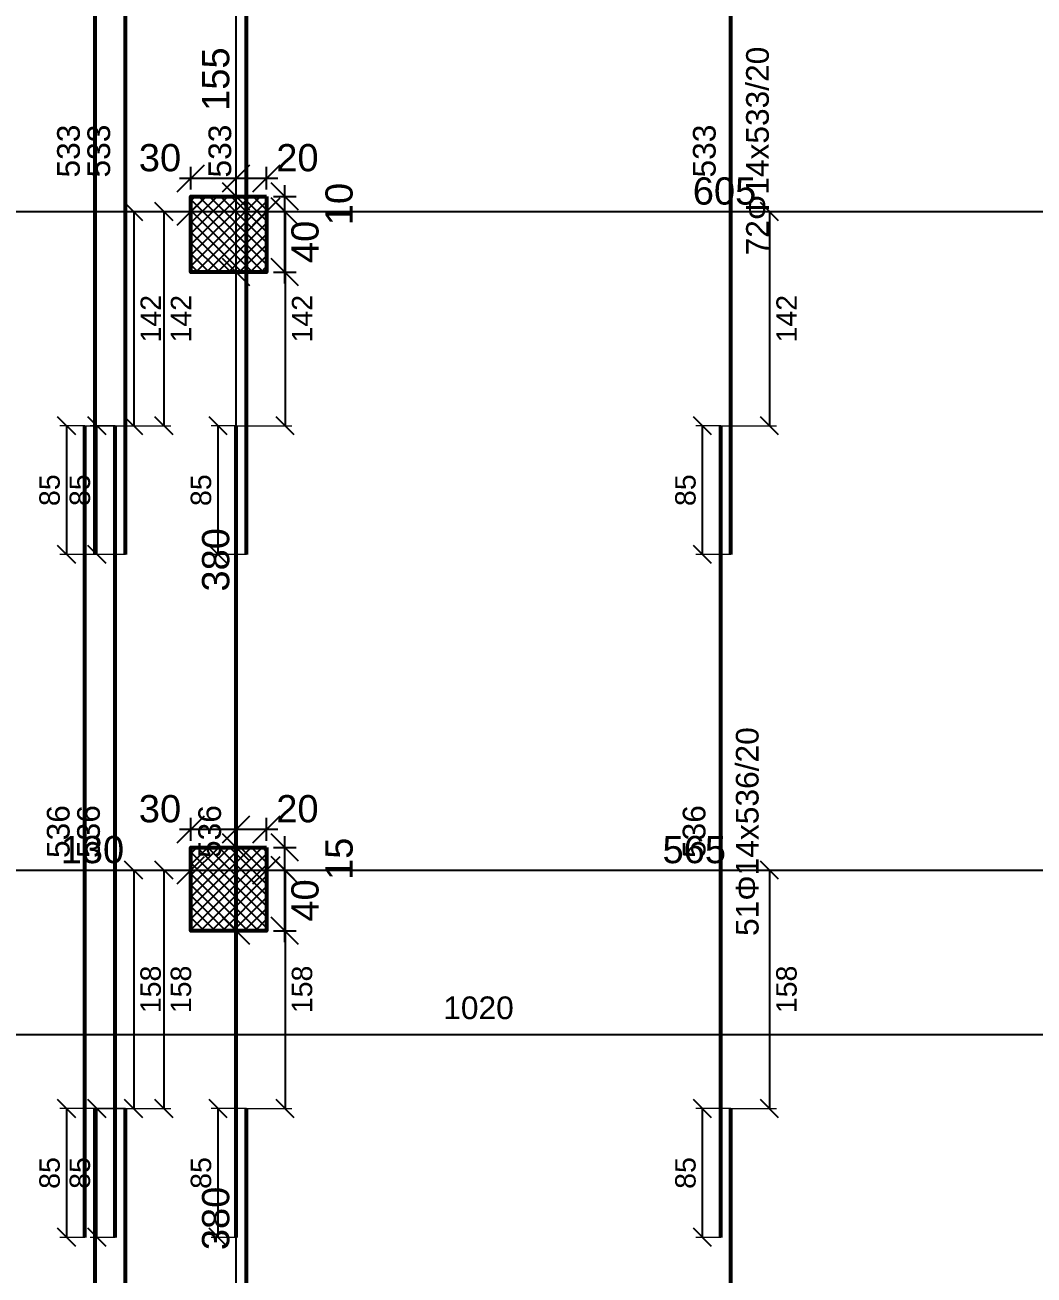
# Model space of a CAD drawing. Header units: millimetres. Extents: x -404 to 6018, y -5139 to 7890.
# Drawn here: x 4685 to 5352, y -2897 to -2072 of the extents above; entities that cross this region are included whole.
import ezdxf
from ezdxf.enums import TextEntityAlignment as Align

# ---------------------------------------------------------------- set-up
doc = ezdxf.new("R2010")
doc.units = ezdxf.units.MM
doc.linetypes.add('ZWCAD_ISO04W100', pattern=[30.5, 24, -3, 0.5, -3])
doc.layers.add('AXIS LINES', color=255, linetype='ZWCAD_ISO04W100', lineweight=13)
doc.layers.add('COLUMN', color=140, linetype='Continuous', lineweight=53)
for name, color, linetype in [('FW_COLUMN_HATCH', 8, 'Continuous'), ('FW_DIM', 7, 'Continuous'), ('REB_TOP_MESH_Y', 5, 'Continuous'), ('REB_TOP_MESH_Y_AXDIM', 5, 'Continuous'), ('REB_TOP_MESH_Y_LAP', 5, 'Continuous'), ('REB_TOP_MESH_Y_RANGE', 5, 'Continuous'), ('REB_TOP_MESH_Y_TEXT', 5, 'Continuous')]:
    doc.layers.add(name, color=color, linetype=linetype)
doc.styles.add('REBAR_TXT', font='arial.ttf')
doc.styles.get("Standard").update_dxf_attribs({"font": 'arial.ttf'})
doc.dimstyles.new('FW_DIM', dxfattribs={"dimtxt": 18, "dimasz": 9, "dimexe": 7.5, "dimexo": 4.5, "dimgap": 4.5, "dimtad": 1, "dimdec": 0, "dimtxsty": 'Standard', "dimtsz": 9, "dimcen": 2.5, "dimdle": 7.5, "dimclrd": 256, "dimclre": 256, "dimclrt": 7, "dimazin": 3, "dimtfac": 1, "dimtmove": 2, "dimatfit": 3})
doc.dimstyles.new('REBAR LAP', dxfattribs={"dimtxt": 13.5, "dimasz": 2.5, "dimexe": 4.5, "dimexo": 0, "dimgap": 4.5, "dimtad": 1, "dimdec": 0, "dimtxsty": 'Standard', "dimtsz": 6, "dimcen": 2.5, "dimclrd": 6, "dimclre": 6, "dimclrt": 7, "dimazin": 3, "dimtfac": 1, "dimtmove": 2, "dimatfit": 3, "dimlwd": 25, "dimlwe": 18})
doc.dimstyles.new('REBAR M-200', dxfattribs={"dimtxt": 15, "dimasz": 15, "dimexe": 25, "dimexo": 12.5, "dimgap": 10, "dimtad": 1, "dimdec": 0, "dimtxsty": 'Standard', "dimblk": 'NONE', "dimcen": 50, "dimse1": 1, "dimse2": 1, "dimclrd": 6, "dimclre": 6, "dimclrt": 7, "dimazin": 3, "dimtfac": 1, "dimtmove": 2, "dimatfit": 3, "dimldrblk": 'NONE', "dimlwd": 53})
doc.dimstyles.new('REBAR RANGE', dxfattribs={"dimtxt": 15, "dimasz": 2.5, "dimexe": 0, "dimexo": 0, "dimgap": 10, "dimtad": 1, "dimdec": 0, "dimtxsty": 'Standard', "dimtsz": 7.5, "dimcen": 2.5, "dimse1": 1, "dimse2": 1, "dimclrd": 6, "dimclre": 6, "dimclrt": 7, "dimazin": 3, "dimtfac": 1, "dimtmove": 2, "dimatfit": 3, "dimlwd": 25})

# ---------------------------------------------------------------- blocks, each defined once
blk = doc.blocks.new('*D1510')
at = {"color": 6, "lineweight": 53}
blk.add_line((5151.74, -3278.61), (5151.74, -2787.61), dxfattribs=at)
at = {"layer": 'Defpoints'}
for p in [(5151.74, -2787.61), (5151.74, -3278.61), (5151.74, -3278.61)]:
    blk.add_point(p, dxfattribs=at)
at = {"layer": 'REB_TOP_MESH_Y', "color": 7, "insert": (5134.24, -3033.11), "char_height": 15, "attachment_point": 5, "rotation": 90}
blk.add_mtext('491', dxfattribs=at)
blk = doc.blocks.new('_NONE')
blk = doc.blocks.new('*D1511')
at = {"color": 6, "lineweight": 53}
blk.add_line((5144.99, -2872.61), (5144.99, -2336.61), dxfattribs=at)
at = {"layer": 'Defpoints'}
for p in [(5144.99, -2336.61), (5144.99, -2872.61), (5144.99, -2872.61)]:
    blk.add_point(p, dxfattribs=at)
at = {"layer": 'REB_TOP_MESH_Y', "color": 7, "insert": (5127.49, -2604.61), "char_height": 15, "attachment_point": 5, "rotation": 90}
blk.add_mtext('536', dxfattribs=at)
blk = doc.blocks.new('*D1512')
at = {"color": 6, "lineweight": 53}
blk.add_line((5151.74, -2421.61), (5151.74, -1888.61), dxfattribs=at)
at = {"layer": 'Defpoints'}
for p in [(5151.74, -1888.61), (5151.74, -2421.61), (5151.74, -2421.61)]:
    blk.add_point(p, dxfattribs=at)
at = {"layer": 'REB_TOP_MESH_Y', "color": 7, "insert": (5134.24, -2155.11), "char_height": 15, "attachment_point": 5, "rotation": 90}
blk.add_mtext('533', dxfattribs=at)
blk = doc.blocks.new('_Oblique')
at = {"color": 0, "linetype": 'ByBlock', "lineweight": -2}
blk.add_line((-0.5, -0.5), (0.5, 0.5), dxfattribs=at)
blk = doc.blocks.new('*D1520')
at = {"color": 6, "lineweight": 18}
for p, q in [((5151.74, -2787.61), (5128.49, -2787.61)), ((5144.99, -2872.61), (5128.49, -2872.61))]:
    blk.add_line(p, q, dxfattribs=at)
at = {"color": 6, "lineweight": 25}
blk.add_line((5132.99, -2872.61), (5132.99, -2787.61), dxfattribs=at)
at = {"layer": 'Defpoints'}
for p in [(5151.74, -2787.61), (5132.99, -2872.61), (5144.99, -2872.61)]:
    blk.add_point(p, dxfattribs=at)
at = {"layer": 'REB_TOP_MESH_Y_LAP', "color": 6, "xscale": 12, "yscale": 12, "rotation": 90}
for p in [(5132.99, -2787.61), (5132.99, -2872.61)]:
    blk.add_blockref('_OBLIQUE', p, dxfattribs=at)
at = {"layer": 'REB_TOP_MESH_Y_LAP', "color": 7, "insert": (5121.74, -2830.11), "char_height": 13.5, "attachment_point": 5, "rotation": 90}
blk.add_mtext('85', dxfattribs=at)
blk = doc.blocks.new('*D1521')
at = {"color": 6, "lineweight": 18}
for p, q in [((5151.74, -2630.11), (5181.74, -2630.11)), ((5151.74, -2787.61), (5181.74, -2787.61))]:
    blk.add_line(p, q, dxfattribs=at)
at = {"color": 6, "lineweight": 25}
blk.add_line((5177.24, -2630.11), (5177.24, -2787.61), dxfattribs=at)
at = {"layer": 'Defpoints'}
for p in [(5151.74, -2630.11), (5177.24, -2630.11), (5151.74, -2787.61)]:
    blk.add_point(p, dxfattribs=at)
at = {"layer": 'REB_TOP_MESH_Y_AXDIM', "color": 6, "xscale": 12, "yscale": 12, "rotation": 90}
for p in [(5177.24, -2630.11), (5177.24, -2787.61)]:
    blk.add_blockref('_OBLIQUE', p, dxfattribs=at)
at = {"layer": 'REB_TOP_MESH_Y_AXDIM', "color": 7, "insert": (5188.49, -2708.86), "char_height": 13.5, "attachment_point": 5, "rotation": 90}
blk.add_mtext('158', dxfattribs=at)
blk = doc.blocks.new('*D1522')
at = {"color": 6, "lineweight": 18}
for p, q in [((5144.99, -2336.61), (5128.49, -2336.61)), ((5151.74, -2421.61), (5128.49, -2421.61))]:
    blk.add_line(p, q, dxfattribs=at)
at = {"color": 6, "lineweight": 25}
blk.add_line((5132.99, -2421.61), (5132.99, -2336.61), dxfattribs=at)
at = {"layer": 'Defpoints'}
for p in [(5144.99, -2336.61), (5132.99, -2421.61), (5151.74, -2421.61)]:
    blk.add_point(p, dxfattribs=at)
at = {"layer": 'REB_TOP_MESH_Y_LAP', "color": 6, "xscale": 12, "yscale": 12, "rotation": 90}
for p in [(5132.99, -2336.61), (5132.99, -2421.61)]:
    blk.add_blockref('_OBLIQUE', p, dxfattribs=at)
at = {"layer": 'REB_TOP_MESH_Y_LAP', "color": 7, "insert": (5121.74, -2379.11), "char_height": 13.5, "attachment_point": 5, "rotation": 90}
blk.add_mtext('85', dxfattribs=at)
blk = doc.blocks.new('*D1523')
at = {"color": 6, "lineweight": 18}
for p, q in [((5144.99, -2195.11), (5181.74, -2195.11)), ((5144.99, -2336.61), (5181.74, -2336.61))]:
    blk.add_line(p, q, dxfattribs=at)
at = {"color": 6, "lineweight": 25}
blk.add_line((5177.24, -2195.11), (5177.24, -2336.61), dxfattribs=at)
at = {"layer": 'Defpoints'}
for p in [(5144.99, -2195.11), (5177.24, -2195.11), (5144.99, -2336.61)]:
    blk.add_point(p, dxfattribs=at)
at = {"layer": 'REB_TOP_MESH_Y_AXDIM', "color": 6, "xscale": 12, "yscale": 12, "rotation": 90}
for p in [(5177.24, -2195.11), (5177.24, -2336.61)]:
    blk.add_blockref('_OBLIQUE', p, dxfattribs=at)
at = {"layer": 'REB_TOP_MESH_Y_AXDIM', "color": 7, "insert": (5188.49, -2265.86), "char_height": 13.5, "attachment_point": 5, "rotation": 90}
blk.add_mtext('142', dxfattribs=at)
blk = doc.blocks.new('*D1536')
at = {"color": 6, "lineweight": 53}
blk.add_line((4831.74, -3278.61), (4831.74, -2787.61), dxfattribs=at)
at = {"layer": 'Defpoints'}
for p in [(4831.74, -2787.61), (4831.74, -3278.61), (4831.74, -3278.61)]:
    blk.add_point(p, dxfattribs=at)
at = {"layer": 'REB_TOP_MESH_Y', "color": 7, "insert": (4814.24, -3033.11), "char_height": 15, "attachment_point": 5, "rotation": 90}
blk.add_mtext('491', dxfattribs=at)
blk = doc.blocks.new('*D1537')
at = {"color": 6, "lineweight": 53}
blk.add_line((4824.99, -2872.61), (4824.99, -2336.61), dxfattribs=at)
at = {"layer": 'Defpoints'}
for p in [(4824.99, -2336.61), (4824.99, -2872.61), (4824.99, -2872.61)]:
    blk.add_point(p, dxfattribs=at)
at = {"layer": 'REB_TOP_MESH_Y', "color": 7, "insert": (4807.49, -2604.61), "char_height": 15, "attachment_point": 5, "rotation": 90}
blk.add_mtext('536', dxfattribs=at)
blk = doc.blocks.new('*D1538')
at = {"color": 6, "lineweight": 53}
blk.add_line((4831.74, -2421.61), (4831.74, -1888.61), dxfattribs=at)
at = {"layer": 'Defpoints'}
for p in [(4831.74, -1888.61), (4831.74, -2421.61), (4831.74, -2421.61)]:
    blk.add_point(p, dxfattribs=at)
at = {"layer": 'REB_TOP_MESH_Y', "color": 7, "insert": (4814.24, -2155.11), "char_height": 15, "attachment_point": 5, "rotation": 90}
blk.add_mtext('533', dxfattribs=at)
blk = doc.blocks.new('*D1546')
at = {"color": 6, "lineweight": 18}
for p, q in [((4831.74, -2787.61), (4808.49, -2787.61)), ((4824.99, -2872.61), (4808.49, -2872.61))]:
    blk.add_line(p, q, dxfattribs=at)
at = {"color": 6, "lineweight": 25}
blk.add_line((4812.99, -2872.61), (4812.99, -2787.61), dxfattribs=at)
at = {"layer": 'Defpoints'}
for p in [(4831.74, -2787.61), (4812.99, -2872.61), (4824.99, -2872.61)]:
    blk.add_point(p, dxfattribs=at)
at = {"layer": 'REB_TOP_MESH_Y_LAP', "color": 6, "xscale": 12, "yscale": 12, "rotation": 90}
for p in [(4812.99, -2787.61), (4812.99, -2872.61)]:
    blk.add_blockref('_OBLIQUE', p, dxfattribs=at)
at = {"layer": 'REB_TOP_MESH_Y_LAP', "color": 7, "insert": (4801.74, -2830.11), "char_height": 13.5, "attachment_point": 5, "rotation": 90}
blk.add_mtext('85', dxfattribs=at)
blk = doc.blocks.new('*D1547')
at = {"color": 6, "lineweight": 18}
for p, q in [((4831.74, -2630.11), (4861.74, -2630.11)), ((4831.74, -2787.61), (4861.74, -2787.61))]:
    blk.add_line(p, q, dxfattribs=at)
at = {"color": 6, "lineweight": 25}
blk.add_line((4857.24, -2630.11), (4857.24, -2787.61), dxfattribs=at)
at = {"layer": 'Defpoints'}
for p in [(4831.74, -2630.11), (4857.24, -2630.11), (4831.74, -2787.61)]:
    blk.add_point(p, dxfattribs=at)
at = {"layer": 'REB_TOP_MESH_Y_AXDIM', "color": 6, "xscale": 12, "yscale": 12, "rotation": 90}
for p in [(4857.24, -2630.11), (4857.24, -2787.61)]:
    blk.add_blockref('_OBLIQUE', p, dxfattribs=at)
at = {"layer": 'REB_TOP_MESH_Y_AXDIM', "color": 7, "insert": (4868.49, -2708.86), "char_height": 13.5, "attachment_point": 5, "rotation": 90}
blk.add_mtext('158', dxfattribs=at)
blk = doc.blocks.new('*D1548')
at = {"color": 6, "lineweight": 18}
for p, q in [((4824.99, -2336.61), (4808.49, -2336.61)), ((4831.74, -2421.61), (4808.49, -2421.61))]:
    blk.add_line(p, q, dxfattribs=at)
at = {"color": 6, "lineweight": 25}
blk.add_line((4812.99, -2421.61), (4812.99, -2336.61), dxfattribs=at)
at = {"layer": 'Defpoints'}
for p in [(4824.99, -2336.61), (4812.99, -2421.61), (4831.74, -2421.61)]:
    blk.add_point(p, dxfattribs=at)
at = {"layer": 'REB_TOP_MESH_Y_LAP', "color": 6, "xscale": 12, "yscale": 12, "rotation": 90}
for p in [(4812.99, -2336.61), (4812.99, -2421.61)]:
    blk.add_blockref('_OBLIQUE', p, dxfattribs=at)
at = {"layer": 'REB_TOP_MESH_Y_LAP', "color": 7, "insert": (4801.74, -2379.11), "char_height": 13.5, "attachment_point": 5, "rotation": 90}
blk.add_mtext('85', dxfattribs=at)
blk = doc.blocks.new('*D1549')
at = {"color": 6, "lineweight": 18}
for p, q in [((4824.99, -2195.11), (4861.74, -2195.11)), ((4824.99, -2336.61), (4861.74, -2336.61))]:
    blk.add_line(p, q, dxfattribs=at)
at = {"color": 6, "lineweight": 25}
blk.add_line((4857.24, -2195.11), (4857.24, -2336.61), dxfattribs=at)
at = {"layer": 'Defpoints'}
for p in [(4824.99, -2195.11), (4857.24, -2195.11), (4824.99, -2336.61)]:
    blk.add_point(p, dxfattribs=at)
at = {"layer": 'REB_TOP_MESH_Y_AXDIM', "color": 6, "xscale": 12, "yscale": 12, "rotation": 90}
for p in [(4857.24, -2195.11), (4857.24, -2336.61)]:
    blk.add_blockref('_OBLIQUE', p, dxfattribs=at)
at = {"layer": 'REB_TOP_MESH_Y_AXDIM', "color": 7, "insert": (4868.49, -2265.86), "char_height": 13.5, "attachment_point": 5, "rotation": 90}
blk.add_mtext('142', dxfattribs=at)
blk = doc.blocks.new('*D1562')
at = {"color": 6, "lineweight": 53}
blk.add_line((4731.74, -3278.61), (4731.74, -2787.61), dxfattribs=at)
at = {"layer": 'Defpoints'}
for p in [(4731.74, -2787.61), (4731.74, -3278.61), (4731.74, -3278.61)]:
    blk.add_point(p, dxfattribs=at)
at = {"layer": 'REB_TOP_MESH_Y', "color": 7, "insert": (4714.24, -3033.11), "char_height": 15, "attachment_point": 5, "rotation": 90}
blk.add_mtext('491', dxfattribs=at)
blk = doc.blocks.new('*D1563')
at = {"color": 6, "lineweight": 53}
blk.add_line((4724.99, -2872.61), (4724.99, -2336.61), dxfattribs=at)
at = {"layer": 'Defpoints'}
for p in [(4724.99, -2336.61), (4724.99, -2872.61), (4724.99, -2872.61)]:
    blk.add_point(p, dxfattribs=at)
at = {"layer": 'REB_TOP_MESH_Y', "color": 7, "insert": (4707.49, -2604.61), "char_height": 15, "attachment_point": 5, "rotation": 90}
blk.add_mtext('536', dxfattribs=at)
blk = doc.blocks.new('*D1564')
at = {"color": 6, "lineweight": 53}
blk.add_line((4731.74, -2421.61), (4731.74, -1888.61), dxfattribs=at)
at = {"layer": 'Defpoints'}
for p in [(4731.74, -1888.61), (4731.74, -2421.61), (4731.74, -2421.61)]:
    blk.add_point(p, dxfattribs=at)
at = {"layer": 'REB_TOP_MESH_Y', "color": 7, "insert": (4714.24, -2155.11), "char_height": 15, "attachment_point": 5, "rotation": 90}
blk.add_mtext('533', dxfattribs=at)
blk = doc.blocks.new('*D1572')
at = {"color": 6, "lineweight": 18}
for p, q in [((4731.74, -2787.61), (4708.49, -2787.61)), ((4724.99, -2872.61), (4708.49, -2872.61))]:
    blk.add_line(p, q, dxfattribs=at)
at = {"color": 6, "lineweight": 25}
blk.add_line((4712.99, -2872.61), (4712.99, -2787.61), dxfattribs=at)
at = {"layer": 'Defpoints'}
for p in [(4731.74, -2787.61), (4712.99, -2872.61), (4724.99, -2872.61)]:
    blk.add_point(p, dxfattribs=at)
at = {"layer": 'REB_TOP_MESH_Y_LAP', "color": 6, "xscale": 12, "yscale": 12, "rotation": 90}
for p in [(4712.99, -2787.61), (4712.99, -2872.61)]:
    blk.add_blockref('_OBLIQUE', p, dxfattribs=at)
at = {"layer": 'REB_TOP_MESH_Y_LAP', "color": 7, "insert": (4701.74, -2830.11), "char_height": 13.5, "attachment_point": 5, "rotation": 90}
blk.add_mtext('85', dxfattribs=at)
blk = doc.blocks.new('*D1573')
at = {"color": 6, "lineweight": 18}
for p, q in [((4731.74, -2630.11), (4761.74, -2630.11)), ((4731.74, -2787.61), (4761.74, -2787.61))]:
    blk.add_line(p, q, dxfattribs=at)
at = {"color": 6, "lineweight": 25}
blk.add_line((4757.24, -2630.11), (4757.24, -2787.61), dxfattribs=at)
at = {"layer": 'Defpoints'}
for p in [(4731.74, -2630.11), (4757.24, -2630.11), (4731.74, -2787.61)]:
    blk.add_point(p, dxfattribs=at)
at = {"layer": 'REB_TOP_MESH_Y_AXDIM', "color": 6, "xscale": 12, "yscale": 12, "rotation": 90}
for p in [(4757.24, -2630.11), (4757.24, -2787.61)]:
    blk.add_blockref('_OBLIQUE', p, dxfattribs=at)
at = {"layer": 'REB_TOP_MESH_Y_AXDIM', "color": 7, "insert": (4768.49, -2708.86), "char_height": 13.5, "attachment_point": 5, "rotation": 90}
blk.add_mtext('158', dxfattribs=at)
blk = doc.blocks.new('*D1574')
at = {"color": 6, "lineweight": 18}
for p, q in [((4724.99, -2336.61), (4708.49, -2336.61)), ((4731.74, -2421.61), (4708.49, -2421.61))]:
    blk.add_line(p, q, dxfattribs=at)
at = {"color": 6, "lineweight": 25}
blk.add_line((4712.99, -2421.61), (4712.99, -2336.61), dxfattribs=at)
at = {"layer": 'Defpoints'}
for p in [(4724.99, -2336.61), (4712.99, -2421.61), (4731.74, -2421.61)]:
    blk.add_point(p, dxfattribs=at)
at = {"layer": 'REB_TOP_MESH_Y_LAP', "color": 6, "xscale": 12, "yscale": 12, "rotation": 90}
for p in [(4712.99, -2336.61), (4712.99, -2421.61)]:
    blk.add_blockref('_OBLIQUE', p, dxfattribs=at)
at = {"layer": 'REB_TOP_MESH_Y_LAP', "color": 7, "insert": (4701.74, -2379.11), "char_height": 13.5, "attachment_point": 5, "rotation": 90}
blk.add_mtext('85', dxfattribs=at)
blk = doc.blocks.new('*D1575')
at = {"color": 6, "lineweight": 18}
for p, q in [((4724.99, -2195.11), (4761.74, -2195.11)), ((4724.99, -2336.61), (4761.74, -2336.61))]:
    blk.add_line(p, q, dxfattribs=at)
at = {"color": 6, "lineweight": 25}
blk.add_line((4757.24, -2195.11), (4757.24, -2336.61), dxfattribs=at)
at = {"layer": 'Defpoints'}
for p in [(4724.99, -2195.11), (4757.24, -2195.11), (4724.99, -2336.61)]:
    blk.add_point(p, dxfattribs=at)
at = {"layer": 'REB_TOP_MESH_Y_AXDIM', "color": 6, "xscale": 12, "yscale": 12, "rotation": 90}
for p in [(4757.24, -2195.11), (4757.24, -2336.61)]:
    blk.add_blockref('_OBLIQUE', p, dxfattribs=at)
at = {"layer": 'REB_TOP_MESH_Y_AXDIM', "color": 7, "insert": (4768.49, -2265.86), "char_height": 13.5, "attachment_point": 5, "rotation": 90}
blk.add_mtext('142', dxfattribs=at)
blk = doc.blocks.new('*D1610')
at = {"color": 6, "lineweight": 53}
blk.add_line((4751.74, -3278.61), (4751.74, -2787.61), dxfattribs=at)
at = {"layer": 'Defpoints'}
for p in [(4751.74, -2787.61), (4751.74, -3278.61), (4751.74, -3278.61)]:
    blk.add_point(p, dxfattribs=at)
at = {"layer": 'REB_TOP_MESH_Y', "color": 7, "insert": (4734.24, -3033.11), "char_height": 15, "attachment_point": 5, "rotation": 90}
blk.add_mtext('491', dxfattribs=at)
blk = doc.blocks.new('*D1611')
at = {"color": 6, "lineweight": 53}
blk.add_line((4744.99, -2872.61), (4744.99, -2336.61), dxfattribs=at)
at = {"layer": 'Defpoints'}
for p in [(4744.99, -2336.61), (4744.99, -2872.61), (4744.99, -2872.61)]:
    blk.add_point(p, dxfattribs=at)
at = {"layer": 'REB_TOP_MESH_Y', "color": 7, "insert": (4727.49, -2604.61), "char_height": 15, "attachment_point": 5, "rotation": 90}
blk.add_mtext('536', dxfattribs=at)
blk = doc.blocks.new('*D1612')
at = {"color": 6, "lineweight": 53}
blk.add_line((4751.74, -2421.61), (4751.74, -1888.61), dxfattribs=at)
at = {"layer": 'Defpoints'}
for p in [(4751.74, -1888.61), (4751.74, -2421.61), (4751.74, -2421.61)]:
    blk.add_point(p, dxfattribs=at)
at = {"layer": 'REB_TOP_MESH_Y', "color": 7, "insert": (4734.24, -2155.11), "char_height": 15, "attachment_point": 5, "rotation": 90}
blk.add_mtext('533', dxfattribs=at)
blk = doc.blocks.new('*D1620')
at = {"color": 6, "lineweight": 18}
for p, q in [((4751.74, -2787.61), (4728.49, -2787.61)), ((4744.99, -2872.61), (4728.49, -2872.61))]:
    blk.add_line(p, q, dxfattribs=at)
at = {"color": 6, "lineweight": 25}
blk.add_line((4732.99, -2872.61), (4732.99, -2787.61), dxfattribs=at)
at = {"layer": 'Defpoints'}
for p in [(4751.74, -2787.61), (4732.99, -2872.61), (4744.99, -2872.61)]:
    blk.add_point(p, dxfattribs=at)
at = {"layer": 'REB_TOP_MESH_Y_LAP', "color": 6, "xscale": 12, "yscale": 12, "rotation": 90}
for p in [(4732.99, -2787.61), (4732.99, -2872.61)]:
    blk.add_blockref('_OBLIQUE', p, dxfattribs=at)
at = {"layer": 'REB_TOP_MESH_Y_LAP', "color": 7, "insert": (4721.74, -2830.11), "char_height": 13.5, "attachment_point": 5, "rotation": 90}
blk.add_mtext('85', dxfattribs=at)
blk = doc.blocks.new('*D1621')
at = {"color": 6, "lineweight": 18}
for p, q in [((4751.74, -2630.11), (4781.74, -2630.11)), ((4751.74, -2787.61), (4781.74, -2787.61))]:
    blk.add_line(p, q, dxfattribs=at)
at = {"color": 6, "lineweight": 25}
blk.add_line((4777.24, -2630.11), (4777.24, -2787.61), dxfattribs=at)
at = {"layer": 'Defpoints'}
for p in [(4751.74, -2630.11), (4777.24, -2630.11), (4751.74, -2787.61)]:
    blk.add_point(p, dxfattribs=at)
at = {"layer": 'REB_TOP_MESH_Y_AXDIM', "color": 6, "xscale": 12, "yscale": 12, "rotation": 90}
for p in [(4777.24, -2630.11), (4777.24, -2787.61)]:
    blk.add_blockref('_OBLIQUE', p, dxfattribs=at)
at = {"layer": 'REB_TOP_MESH_Y_AXDIM', "color": 7, "insert": (4788.49, -2708.86), "char_height": 13.5, "attachment_point": 5, "rotation": 90}
blk.add_mtext('158', dxfattribs=at)
blk = doc.blocks.new('*D1622')
at = {"color": 6, "lineweight": 18}
for p, q in [((4744.99, -2336.61), (4728.49, -2336.61)), ((4751.74, -2421.61), (4728.49, -2421.61))]:
    blk.add_line(p, q, dxfattribs=at)
at = {"color": 6, "lineweight": 25}
blk.add_line((4732.99, -2421.61), (4732.99, -2336.61), dxfattribs=at)
at = {"layer": 'Defpoints'}
for p in [(4744.99, -2336.61), (4732.99, -2421.61), (4751.74, -2421.61)]:
    blk.add_point(p, dxfattribs=at)
at = {"layer": 'REB_TOP_MESH_Y_LAP', "color": 6, "xscale": 12, "yscale": 12, "rotation": 90}
for p in [(4732.99, -2336.61), (4732.99, -2421.61)]:
    blk.add_blockref('_OBLIQUE', p, dxfattribs=at)
at = {"layer": 'REB_TOP_MESH_Y_LAP', "color": 7, "insert": (4721.74, -2379.11), "char_height": 13.5, "attachment_point": 5, "rotation": 90}
blk.add_mtext('85', dxfattribs=at)
blk = doc.blocks.new('*D1623')
at = {"color": 6, "lineweight": 18}
for p, q in [((4744.99, -2195.11), (4781.74, -2195.11)), ((4744.99, -2336.61), (4781.74, -2336.61))]:
    blk.add_line(p, q, dxfattribs=at)
at = {"color": 6, "lineweight": 25}
blk.add_line((4777.24, -2195.11), (4777.24, -2336.61), dxfattribs=at)
at = {"layer": 'Defpoints'}
for p in [(4744.99, -2195.11), (4777.24, -2195.11), (4744.99, -2336.61)]:
    blk.add_point(p, dxfattribs=at)
at = {"layer": 'REB_TOP_MESH_Y_AXDIM', "color": 6, "xscale": 12, "yscale": 12, "rotation": 90}
for p in [(4777.24, -2195.11), (4777.24, -2336.61)]:
    blk.add_blockref('_OBLIQUE', p, dxfattribs=at)
at = {"layer": 'REB_TOP_MESH_Y_AXDIM', "color": 7, "insert": (4788.49, -2265.86), "char_height": 13.5, "attachment_point": 5, "rotation": 90}
blk.add_mtext('142', dxfattribs=at)
blk = doc.blocks.new('*D1660')
at = {"color": 6, "lineweight": 25}
blk.add_line((4474.99, -2738.61), (5494.99, -2738.61), dxfattribs=at)
at = {"layer": 'Defpoints'}
for p in [(4474.99, -2738.61), (4474.99, -2738.61), (5494.99, -2738.61)]:
    blk.add_point(p, dxfattribs=at)
at = {"layer": 'REB_TOP_MESH_Y_RANGE', "color": 6, "xscale": 15, "yscale": 15}
for p in [(4474.99, -2738.61), (5494.99, -2738.61)]:
    blk.add_blockref('_OBLIQUE', p, dxfattribs=at)
at = {"layer": 'REB_TOP_MESH_Y_RANGE', "color": 7, "insert": (4984.99, -2721.11), "char_height": 15, "attachment_point": 5}
blk.add_mtext('1020', dxfattribs=at)
blk = doc.blocks.new('*D1722')
for p, q in [((4794.99, -2180.61), (4794.99, -2165.61)), ((4824.99, -2180.61), (4824.99, -2165.61)), ((4787.49, -2173.11), (4832.49, -2173.11))]:
    blk.add_line(p, q)
at = {"layer": 'Defpoints'}
for p in [(4794.99, -2173.11), (4794.99, -2185.11), (4824.99, -2185.11)]:
    blk.add_point(p, dxfattribs=at)
at = {"layer": 'FW_DIM', "xscale": 18, "yscale": 18}
for p in [(4794.99, -2173.11), (4824.99, -2173.11)]:
    blk.add_blockref('_OBLIQUE', p, dxfattribs=at)
at = {"layer": 'FW_DIM', "color": 7, "insert": (4774.59, -2159.61), "char_height": 18, "attachment_point": 5}
blk.add_mtext('30', dxfattribs=at)
blk = doc.blocks.new('*D1723')
for p, q in [((4824.99, -2180.61), (4824.99, -2165.61)), ((4844.99, -2180.61), (4844.99, -2165.61)), ((4817.49, -2173.11), (4852.49, -2173.11))]:
    blk.add_line(p, q)
at = {"layer": 'Defpoints'}
for p in [(4824.99, -2173.11), (4824.99, -2185.11), (4844.99, -2185.11)]:
    blk.add_point(p, dxfattribs=at)
at = {"layer": 'FW_DIM', "xscale": 18, "yscale": 18}
for p in [(4824.99, -2173.11), (4844.99, -2173.11)]:
    blk.add_blockref('_OBLIQUE', p, dxfattribs=at)
at = {"layer": 'FW_DIM', "color": 7, "insert": (4865.39, -2159.61), "char_height": 18, "attachment_point": 5}
blk.add_mtext('20', dxfattribs=at)
blk = doc.blocks.new('*D1724')
for p, q in [((4856.99, -2242.61), (4856.99, -2187.61)), ((4849.49, -2195.11), (4864.49, -2195.11)), ((4849.49, -2235.11), (4864.49, -2235.11))]:
    blk.add_line(p, q)
at = {"layer": 'Defpoints'}
for p in [(4844.99, -2195.11), (4844.99, -2235.11), (4856.99, -2235.11)]:
    blk.add_point(p, dxfattribs=at)
at = {"layer": 'FW_DIM', "xscale": 18, "yscale": 18, "rotation": 90}
for p in [(4856.99, -2195.11), (4856.99, -2235.11)]:
    blk.add_blockref('_OBLIQUE', p, dxfattribs=at)
at = {"layer": 'FW_DIM', "color": 7, "insert": (4870.49, -2215.11), "char_height": 18, "attachment_point": 5, "rotation": 90}
blk.add_mtext('40', dxfattribs=at)
blk = doc.blocks.new('*D1725')
for p, q in [((4856.99, -2202.61), (4856.99, -2177.61)), ((4849.49, -2185.11), (4864.49, -2185.11)), ((4849.49, -2195.11), (4864.49, -2195.11))]:
    blk.add_line(p, q)
at = {"layer": 'Defpoints'}
for p in [(4844.99, -2185.11), (4844.99, -2195.11), (4856.99, -2195.11)]:
    blk.add_point(p, dxfattribs=at)
at = {"layer": 'FW_DIM', "xscale": 18, "yscale": 18, "rotation": 90}
for p in [(4856.99, -2185.11), (4856.99, -2195.11)]:
    blk.add_blockref('_OBLIQUE', p, dxfattribs=at)
at = {"layer": 'FW_DIM', "color": 7, "insert": (4892.99, -2190.11), "char_height": 18, "attachment_point": 5, "rotation": 90}
blk.add_mtext('10', dxfattribs=at)
blk = doc.blocks.new('*D1734')
for p, q in [((4794.99, -2610.61), (4794.99, -2595.61)), ((4824.99, -2610.61), (4824.99, -2595.61)), ((4787.49, -2603.11), (4832.49, -2603.11))]:
    blk.add_line(p, q)
at = {"layer": 'Defpoints'}
for p in [(4794.99, -2603.11), (4794.99, -2615.11), (4824.99, -2615.11)]:
    blk.add_point(p, dxfattribs=at)
at = {"layer": 'FW_DIM', "xscale": 18, "yscale": 18}
for p in [(4794.99, -2603.11), (4824.99, -2603.11)]:
    blk.add_blockref('_OBLIQUE', p, dxfattribs=at)
at = {"layer": 'FW_DIM', "color": 7, "insert": (4774.59, -2589.61), "char_height": 18, "attachment_point": 5}
blk.add_mtext('30', dxfattribs=at)
blk = doc.blocks.new('*D1735')
for p, q in [((4824.99, -2610.61), (4824.99, -2595.61)), ((4844.99, -2610.61), (4844.99, -2595.61)), ((4817.49, -2603.11), (4852.49, -2603.11))]:
    blk.add_line(p, q)
at = {"layer": 'Defpoints'}
for p in [(4824.99, -2603.11), (4824.99, -2615.11), (4844.99, -2615.11)]:
    blk.add_point(p, dxfattribs=at)
at = {"layer": 'FW_DIM', "xscale": 18, "yscale": 18}
for p in [(4824.99, -2603.11), (4844.99, -2603.11)]:
    blk.add_blockref('_OBLIQUE', p, dxfattribs=at)
at = {"layer": 'FW_DIM', "color": 7, "insert": (4865.39, -2589.61), "char_height": 18, "attachment_point": 5}
blk.add_mtext('20', dxfattribs=at)
blk = doc.blocks.new('*D1736')
for p, q in [((4856.99, -2677.61), (4856.99, -2622.61)), ((4849.49, -2630.11), (4864.49, -2630.11)), ((4849.49, -2670.11), (4864.49, -2670.11))]:
    blk.add_line(p, q)
at = {"layer": 'Defpoints'}
for p in [(4844.99, -2630.11), (4844.99, -2670.11), (4856.99, -2670.11)]:
    blk.add_point(p, dxfattribs=at)
at = {"layer": 'FW_DIM', "xscale": 18, "yscale": 18, "rotation": 90}
for p in [(4856.99, -2630.11), (4856.99, -2670.11)]:
    blk.add_blockref('_OBLIQUE', p, dxfattribs=at)
at = {"layer": 'FW_DIM', "color": 7, "insert": (4870.49, -2650.11), "char_height": 18, "attachment_point": 5, "rotation": 90}
blk.add_mtext('40', dxfattribs=at)
blk = doc.blocks.new('*D1737')
for p, q in [((4856.99, -2637.61), (4856.99, -2607.61)), ((4849.49, -2615.11), (4864.49, -2615.11)), ((4849.49, -2630.11), (4864.49, -2630.11))]:
    blk.add_line(p, q)
at = {"layer": 'Defpoints'}
for p in [(4844.99, -2615.11), (4844.99, -2630.11), (4856.99, -2630.11)]:
    blk.add_point(p, dxfattribs=at)
at = {"layer": 'FW_DIM', "xscale": 18, "yscale": 18, "rotation": 90}
for p in [(4856.99, -2615.11), (4856.99, -2630.11)]:
    blk.add_blockref('_OBLIQUE', p, dxfattribs=at)
at = {"layer": 'FW_DIM', "color": 7, "insert": (4892.99, -2622.61), "char_height": 18, "attachment_point": 5, "rotation": 90}
blk.add_mtext('15', dxfattribs=at)
blk = doc.blocks.new('*D1796')
for p, q in [((4794.99, -2625.61), (4794.99, -2622.61)), ((4844.99, -2625.61), (4844.99, -2622.61)), ((4787.49, -2630.11), (4852.49, -2630.11))]:
    blk.add_line(p, q)
at = {"layer": 'Defpoints'}
for p in [(4794.99, -2630.11), (4794.99, -2630.11), (4844.99, -2630.11)]:
    blk.add_point(p, dxfattribs=at)
at = {"layer": 'FW_DIM', "xscale": 18, "yscale": 18}
for p in [(4794.99, -2630.11), (4844.99, -2630.11)]:
    blk.add_blockref('_OBLIQUE', p, dxfattribs=at)
blk = doc.blocks.new('*D1802')
for p, q in [((4794.99, -2190.61), (4794.99, -2187.61)), ((4844.99, -2190.61), (4844.99, -2187.61)), ((4787.49, -2195.11), (4852.49, -2195.11))]:
    blk.add_line(p, q)
at = {"layer": 'Defpoints'}
for p in [(4794.99, -2195.11), (4794.99, -2195.11), (4844.99, -2195.11)]:
    blk.add_point(p, dxfattribs=at)
at = {"layer": 'FW_DIM', "xscale": 18, "yscale": 18}
for p in [(4794.99, -2195.11), (4844.99, -2195.11)]:
    blk.add_blockref('_OBLIQUE', p, dxfattribs=at)
blk = doc.blocks.new('*D1842')
for p, q in [((4824.99, -2677.61), (4824.99, -2607.61)), ((4820.49, -2615.11), (4817.49, -2615.11)), ((4820.49, -2670.11), (4817.49, -2670.11))]:
    blk.add_line(p, q)
at = {"layer": 'Defpoints'}
for p in [(4824.99, -2615.11), (4824.99, -2670.11), (4824.99, -2670.11)]:
    blk.add_point(p, dxfattribs=at)
at = {"layer": 'FW_DIM', "xscale": 18, "yscale": 18, "rotation": 90}
for p in [(4824.99, -2615.11), (4824.99, -2670.11)]:
    blk.add_blockref('_OBLIQUE', p, dxfattribs=at)
blk = doc.blocks.new('*D1844')
for p, q in [((4824.99, -2242.61), (4824.99, -2177.61)), ((4820.49, -2185.11), (4817.49, -2185.11)), ((4820.49, -2235.11), (4817.49, -2235.11))]:
    blk.add_line(p, q)
at = {"layer": 'Defpoints'}
for p in [(4824.99, -2185.11), (4824.99, -2235.11), (4824.99, -2235.11)]:
    blk.add_point(p, dxfattribs=at)
at = {"layer": 'FW_DIM', "xscale": 18, "yscale": 18, "rotation": 90}
for p in [(4824.99, -2185.11), (4824.99, -2235.11)]:
    blk.add_blockref('_OBLIQUE', p, dxfattribs=at)

msp = doc.modelspace()

# ---------------------------------------------------------------- hatches: boundary and pattern name
at = {"layer": 'FW_COLUMN_HATCH'}
h = msp.add_hatch(dxfattribs=at)
h.set_pattern_fill('ANSI37', scale=1.6)
h.paths.add_polyline_path([(4844.99, -2185.11), (4844.99, -2235.11), (4794.99, -2235.11), (4794.99, -2185.11), (4844.99, -2185.11), (4844.99, -2185.11)])
h = msp.add_hatch(dxfattribs=at)
h.set_pattern_fill('ANSI37', scale=1.6)
h.paths.add_polyline_path([(4844.99, -2615.11), (4844.99, -2670.11), (4794.99, -2670.11), (4794.99, -2615.11), (4844.99, -2615.11)])

# ---------------------------------------------------------------- linework, layer by layer
at = {"layer": 'AXIS LINES', "color": 0, "ltscale": 3}
for points in [[(4824.99, -1450.07), (4824.99, -4990.18)], [(3537.41, -2195.11), (5952.4, -2195.11)], [(3537.41, -2630.11), (5952.4, -2630.11)]]:
    msp.add_lwpolyline(points, dxfattribs=at)
at = {"layer": 'COLUMN', "ltscale": 0.08}
for points in [[(4844.99, -2185.11), (4844.99, -2235.11), (4794.99, -2235.11), (4794.99, -2185.11), (4844.99, -2185.11)], [(4844.99, -2615.11), (4844.99, -2670.11), (4794.99, -2670.11), (4794.99, -2615.11), (4844.99, -2615.11)]]:
    msp.add_lwpolyline(points, dxfattribs=at)

# ---------------------------------------------------------------- texts
at = {"layer": 'REB_TOP_MESH_Y_TEXT', "color": 7, "style": 'REBAR_TXT'}
for s, p in [('72Φ14x533/20', (5161.74, -2155.11)), ('51Φ14x536/20', (5154.99, -2604.61))]:
    msp.add_text(s, height=15, rotation=90, dxfattribs=at).set_placement(p, align=Align.TOP_CENTER)

# ---------------------------------------------------------------- dimensions: what is measured, and where the dimension line sits
at = {"layer": 'FW_DIM'}
for base, p1, p2, location, text in [((4824.99, -2185.11), (4824.99, -2185.11), (4824.99, -2030.11), (4811.49, -2107.61), '155'), ((4824.99, -2615.11), (4824.99, -2615.11), (4824.99, -2235.11), (4811.49, -2425.11), '380'), ((4824.99, -3050.11), (4824.99, -3050.11), (4824.99, -2670.11), (4811.49, -2860.11), '380')]:
    msp.add_linear_dim(base=base, p1=p1, p2=p2, angle=90, location=location, text=text, dimstyle='FW_DIM', override={"dimtmove": 2}, dxfattribs=at).render()
for base, p1, p2, text, picture, middle in [((4794.99, -2173.11), (4794.99, -2185.11), (4824.99, -2185.11), '30', '*D1722', (4774.59, -2159.61)), ((4824.99, -2173.11), (4824.99, -2185.11), (4844.99, -2185.11), '20', '*D1723', (4865.39, -2159.61)), ((4794.99, -2195.11), (4794.99, -2195.11), (4844.99, -2195.11), ' ', '*D1802', (4819.99, -2195.11)), ((4794.99, -2603.11), (4794.99, -2615.11), (4824.99, -2615.11), '30', '*D1734', (4774.59, -2589.61)), ((4824.99, -2603.11), (4824.99, -2615.11), (4844.99, -2615.11), '20', '*D1735', (4865.39, -2589.61)), ((4794.99, -2630.11), (4794.99, -2630.11), (4844.99, -2630.11), ' ', '*D1796', (4819.99, -2630.11))]:
    dim = msp.add_linear_dim(base=base, p1=p1, p2=p2, text=text, dimstyle='FW_DIM', override={"dimtmove": 2}, dxfattribs=at)
    dim.commit()
    dim.dimension.update_dxf_attribs({"geometry": picture, "text_midpoint": middle, "dimtype": 160})
for base, p1, p2, location, text in [((4279.99, -2195.11), (4279.99, -2195.11), (4794.99, -2195.11), (4537.49, -2181.61), '515'), ((4844.99, -2195.11), (4844.99, -2195.11), (5449.99, -2195.11), (5147.49, -2181.61), '605'), ((4664.89, -2630.11), (4664.89, -2630.11), (4794.99, -2630.11), (4729.94, -2616.61), '130'), ((4844.99, -2630.11), (4844.99, -2630.11), (5409.99, -2630.11), (5127.49, -2616.61), '565')]:
    msp.add_linear_dim(base=base, p1=p1, p2=p2, location=location, text=text, dimstyle='FW_DIM', override={"dimtmove": 2}, dxfattribs=at).render()
for base, p1, p2, text, picture, middle in [((4824.99, -2235.11), (4824.99, -2235.11), (4824.99, -2185.11), ' ', '*D1844', (4824.99, -2210.11)), ((4856.99, -2195.11), (4844.99, -2195.11), (4844.99, -2185.11), '10', '*D1725', (4892.99, -2190.11)), ((4856.99, -2235.11), (4844.99, -2235.11), (4844.99, -2195.11), '40', '*D1724', (4870.49, -2215.11)), ((4824.99, -2670.11), (4824.99, -2670.11), (4824.99, -2615.11), ' ', '*D1842', (4824.99, -2642.61)), ((4856.99, -2630.11), (4844.99, -2630.11), (4844.99, -2615.11), '15', '*D1737', (4892.99, -2622.61)), ((4856.99, -2670.11), (4844.99, -2670.11), (4844.99, -2630.11), '40', '*D1736', (4870.49, -2650.11))]:
    dim = msp.add_linear_dim(base=base, p1=p1, p2=p2, angle=90, text=text, dimstyle='FW_DIM', override={"dimtmove": 2}, dxfattribs=at)
    dim.commit()
    dim.dimension.update_dxf_attribs({"geometry": picture, "text_midpoint": middle, "dimtype": 160})
at = {"layer": 'REB_TOP_MESH_Y'}
for base, p1, p2, picture, middle in [((4731.74, -2421.61), (4731.74, -2421.61), (4731.74, -1888.61), '*D1564', (4714.24, -2155.11)), ((4751.74, -2421.61), (4751.74, -2421.61), (4751.74, -1888.61), '*D1612', (4734.24, -2155.11)), ((4831.74, -2421.61), (4831.74, -2421.61), (4831.74, -1888.61), '*D1538', (4814.24, -2155.11)), ((5151.74, -2421.61), (5151.74, -2421.61), (5151.74, -1888.61), '*D1512', (5134.24, -2155.11)), ((4724.99, -2872.61), (4724.99, -2872.61), (4724.99, -2336.61), '*D1563', (4707.49, -2604.61)), ((4744.99, -2872.61), (4744.99, -2872.61), (4744.99, -2336.61), '*D1611', (4727.49, -2604.61)), ((4824.99, -2872.61), (4824.99, -2872.61), (4824.99, -2336.61), '*D1537', (4807.49, -2604.61)), ((5144.99, -2872.61), (5144.99, -2872.61), (5144.99, -2336.61), '*D1511', (5127.49, -2604.61)), ((4731.74, -3278.61), (4731.74, -3278.61), (4731.74, -2787.61), '*D1562', (4714.24, -3033.11)), ((4751.74, -3278.61), (4751.74, -3278.61), (4751.74, -2787.61), '*D1610', (4734.24, -3033.11)), ((4831.74, -3278.61), (4831.74, -3278.61), (4831.74, -2787.61), '*D1536', (4814.24, -3033.11)), ((5151.74, -3278.61), (5151.74, -3278.61), (5151.74, -2787.61), '*D1510', (5134.24, -3033.11))]:
    dim = msp.add_linear_dim(base=base, p1=p1, p2=p2, angle=90, dimstyle='REBAR M-200', dxfattribs=at)
    dim.commit()
    dim.dimension.update_dxf_attribs({"geometry": picture, "text_midpoint": middle})
at = {"layer": 'REB_TOP_MESH_Y_AXDIM'}
for base, p1, p2, picture, middle in [((4757.23693601, -2195.11172782), (4724.98693601, -2195.11172782), (4724.98693601, -2336.61172782), '*D1575', (4768.48693601, -2265.86172782)), ((4777.23693601, -2195.11172782), (4744.98693601, -2195.11172782), (4744.98693601, -2336.61172782), '*D1623', (4788.48693601, -2265.86172782)), ((4857.23693601, -2195.11172782), (4824.98693601, -2195.11172782), (4824.98693601, -2336.61172782), '*D1549', (4868.48693601, -2265.86172782)), ((5177.23693601, -2195.11172782), (5144.98693601, -2195.11172782), (5144.98693601, -2336.61172782), '*D1523', (5188.48693601, -2265.86172782)), ((4757.23693601, -2630.11172782), (4731.73693601, -2630.11172782), (4731.73693601, -2787.61172782), '*D1573', (4768.48693601, -2708.86172782)), ((4777.23693601, -2630.11172782), (4751.73693601, -2630.11172782), (4751.73693601, -2787.61172782), '*D1621', (4788.48693601, -2708.86172782)), ((4857.23693601, -2630.11172782), (4831.73693601, -2630.11172782), (4831.73693601, -2787.61172782), '*D1547', (4868.48693601, -2708.86172782)), ((5177.23693601, -2630.11172782), (5151.73693601, -2630.11172782), (5151.73693601, -2787.61172782), '*D1521', (5188.48693601, -2708.86172782))]:
    dim = msp.add_linear_dim(base=base, p1=p1, p2=p2, angle=90, dimstyle='REBAR LAP', dxfattribs=at)
    dim.commit()
    dim.dimension.update_dxf_attribs({"geometry": picture, "text_midpoint": middle})
at = {"layer": 'REB_TOP_MESH_Y_LAP'}
for base, p1, p2, picture, middle in [((4712.99, -2421.61), (4731.74, -2421.61), (4724.99, -2336.61), '*D1574', (4701.74, -2379.11)), ((4732.99, -2421.61), (4751.74, -2421.61), (4744.99, -2336.61), '*D1622', (4721.74, -2379.11)), ((4812.99, -2421.61), (4831.74, -2421.61), (4824.99, -2336.61), '*D1548', (4801.74, -2379.11)), ((5132.99, -2421.61), (5151.74, -2421.61), (5144.99, -2336.61), '*D1522', (5121.74, -2379.11)), ((4712.99, -2872.61), (4724.99, -2872.61), (4731.74, -2787.61), '*D1572', (4701.74, -2830.11)), ((4732.99, -2872.61), (4744.99, -2872.61), (4751.74, -2787.61), '*D1620', (4721.74, -2830.11)), ((4812.99, -2872.61), (4824.99, -2872.61), (4831.74, -2787.61), '*D1546', (4801.74, -2830.11)), ((5132.99, -2872.61), (5144.99, -2872.61), (5151.74, -2787.61), '*D1520', (5121.74, -2830.11))]:
    dim = msp.add_linear_dim(base=base, p1=p1, p2=p2, angle=90, dimstyle='REBAR LAP', dxfattribs=at)
    dim.commit()
    dim.dimension.update_dxf_attribs({"geometry": picture, "text_midpoint": middle})
at = {"layer": 'REB_TOP_MESH_Y_RANGE'}
dim = msp.add_linear_dim(base=(4474.99, -2738.61), p1=(4474.99, -2738.61), p2=(5494.99, -2738.61), dimstyle='REBAR RANGE', dxfattribs=at)
dim.commit()
dim.dimension.update_dxf_attribs({"geometry": '*D1660', "text_midpoint": (4984.99, -2721.11)})

doc.saveas('drawing.dxf')
